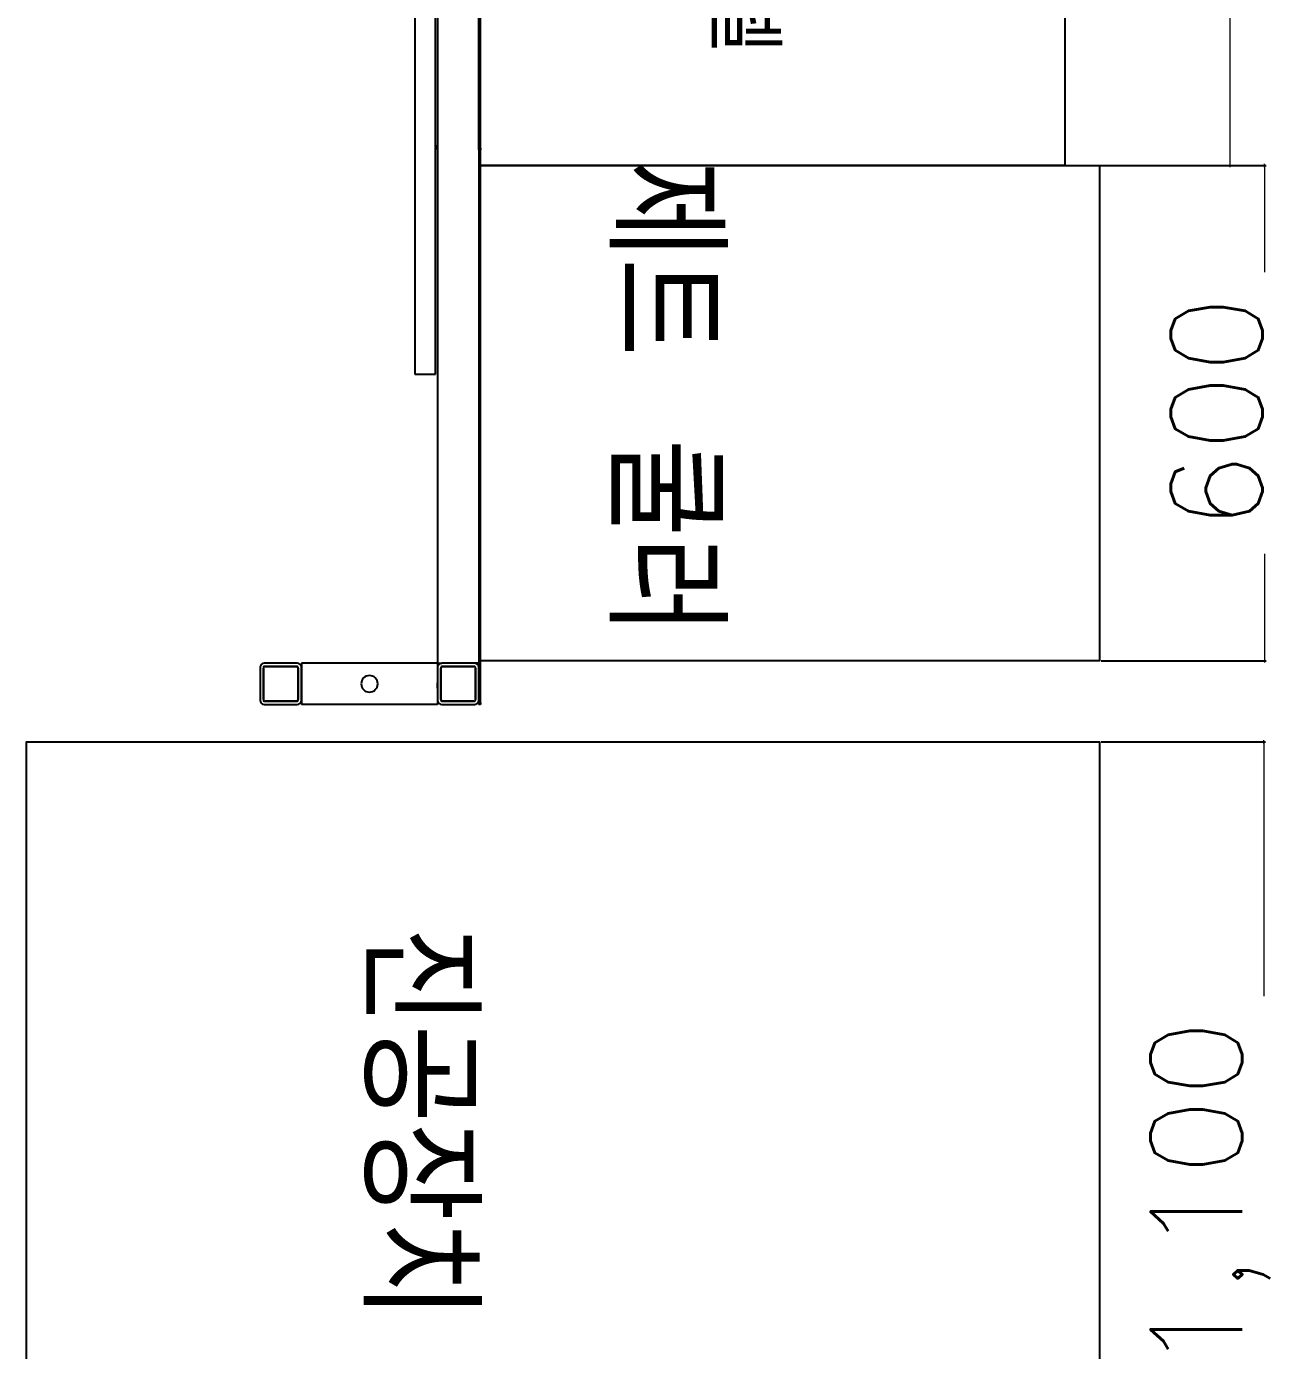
# Model space of a CAD drawing. Header units: millimetres. Extents: x 10462777 to 22643323, y 453826 to 1389191.
# Drawn here: x 11301324 to 11302849, y 578999 to 580603 of the extents above; entities that cross this region are included whole.
import ezdxf

# ---------------------------------------------------------------- set-up
doc = ezdxf.new("R2010")
doc.units = ezdxf.units.MM
doc.header["$LTSCALE"] = 200
doc.header["$MEASUREMENT"] = 0
doc.header["$PDMODE"] = 35
doc.header["$PDSIZE"] = -5
doc.layers.get('0').update_dxf_attribs({"linetype": 'CONTINUOUS'})
doc.layers.get('DEFPOINTS').update_dxf_attribs({"linetype": 'CONTINUOUS'})
doc.layers.add('5', color=4, linetype='CONTINUOUS')
doc.layers.add('TEXT', color=7, linetype='CONTINUOUS')
doc.layers.add('AM_5', color=3, linetype='CONTINUOUS', lineweight=15)
doc.styles.add('ABB', font='txt.shx ', dxfattribs={"width": 0.8, "bigfont": ' whgtxt.shx'})
doc.styles.add('굴림', font='txt.shx ', dxfattribs={"bigfont": ' whgtxt.shx'})
doc.dimstyles.new('200$0', dxfattribs={"dimscale": 200, "dimtxt": 7, "dimasz": 1, "dimexe": 2, "dimexo": 2, "dimgap": 1, "dimtad": 1, "dimdec": 0, "dimdsep": 46, "dimlunit": 6, "dimtxsty": '굴림', "dimblk": 'DIMDOT', "dimcen": 1, "dimclrd": 4, "dimclre": 4, "dimclrt": 4, "dimadec": 0, "dimazin": 0, "dimtfac": 1, "dimtdec": 0, "dimtmove": 2, "dimatfit": 3, "dimldrblk": 'DIMDOT', "dimfxl": 1, "dimtolj": 1, "dimtzin": 0, "dimlwd": -1, "dimarcsym": 0})

# ---------------------------------------------------------------- blocks, each defined once
blk = doc.blocks.new('DIMDOT')
at = {"color": 4}
blk.add_line((-2, 0), (2, 0), dxfattribs=at)
at = {"color": 7}
for radius in [0.5, 0.25]:
    blk.add_circle((0, 0), radius, dxfattribs=at)
blk = doc.blocks.new('*D281')
at = {"layer": 'AM_5', "color": 4, "linetype": 'ByBlock', "lineweight": -2, "transparency": 16777216}
for p, q in [((11302625.9, 579736), (11302825, 579736)), ((11302625.9, 578636), (11302825, 578636))]:
    blk.add_line(p, q, dxfattribs=at)
at = {"layer": 'AM_5', "color": 4, "linetype": 'ByBlock', "transparency": 16777216}
blk.add_line((11302823, 579735), (11302823, 578637), dxfattribs=at)
at = {"layer": 'DEFPOINTS', "color": 0, "transparency": 16777216}
for p in [(11302623.9, 579736), (11302623.9, 578636), (11302823, 578636)]:
    blk.add_point(p, dxfattribs=at)
at = {"layer": 'AM_5', "color": 4, "transparency": 16777216}
for p, rotation in [((11302823, 579736), 90), ((11302823, 578636), 270)]:
    blk.add_blockref('DIMDOT', p, dxfattribs=dict(at, rotation=rotation))
at = {"layer": 'AM_5', "color": 4, "transparency": 16777216, "insert": (11302758.1, 579186), "char_height": 111, "attachment_point": 5, "rotation": 90, "style": '굴림', "bg_fill": 3, "box_fill_scale": 1.25, "bg_fill_color": 256, "bg_fill_true_color": 13158600, "bg_fill_transparency": 0}
blk.add_mtext('\\A1;1,100', dxfattribs=at)
blk = doc.blocks.new('*D285')
at = {"layer": 'AM_5', "color": 4, "linetype": 'ByBlock', "lineweight": -2, "transparency": 16777216}
for p, q in [((11302583.8, 581334.4), (11302783.8, 581334.4)), ((11302583.8, 580434.4), (11302783.8, 580434.4))]:
    blk.add_line(p, q, dxfattribs=at)
at = {"layer": 'AM_5', "color": 4, "linetype": 'ByBlock', "transparency": 16777216}
blk.add_line((11302781.8, 581333.4), (11302781.8, 580435.4), dxfattribs=at)
at = {"layer": 'DEFPOINTS', "color": 0, "transparency": 16777216}
for p in [(11302581.8, 581334.4), (11302581.8, 580434.4), (11302781.8, 580434.4)]:
    blk.add_point(p, dxfattribs=at)
at = {"layer": 'AM_5', "color": 4, "transparency": 16777216}
for p, rotation in [((11302781.8, 581334.4), 90), ((11302781.8, 580434.4), 270)]:
    blk.add_blockref('DIMDOT', p, dxfattribs=dict(at, rotation=rotation))
at = {"layer": 'AM_5', "color": 4, "transparency": 16777216, "insert": (11302723.9, 580884.4), "char_height": 111, "attachment_point": 5, "rotation": 90, "style": '굴림', "bg_fill": 3, "box_fill_scale": 1.25, "bg_fill_color": 256, "bg_fill_true_color": 13158600, "bg_fill_transparency": 0}
blk.add_mtext('\\A1;900', dxfattribs=at)
blk = doc.blocks.new('*D286')
at = {"layer": 'AM_5', "color": 4, "linetype": 'ByBlock', "lineweight": -2, "transparency": 16777216}
for p, q in [((11302625.9, 580434.4), (11302825.8, 580434.4)), ((11302625.9, 579834.4), (11302825.8, 579834.4))]:
    blk.add_line(p, q, dxfattribs=at)
at = {"layer": 'AM_5', "color": 4, "linetype": 'ByBlock', "transparency": 16777216}
blk.add_line((11302823.8, 580433.4), (11302823.8, 579835.4), dxfattribs=at)
at = {"layer": 'DEFPOINTS', "color": 0, "transparency": 16777216}
for p in [(11302623.9, 580434.4), (11302623.9, 579834.4), (11302823.8, 579834.4)]:
    blk.add_point(p, dxfattribs=at)
at = {"layer": 'AM_5', "color": 4, "transparency": 16777216}
for p, rotation in [((11302823.8, 580434.4), 90), ((11302823.8, 579834.4), 270)]:
    blk.add_blockref('DIMDOT', p, dxfattribs=dict(at, rotation=rotation))
at = {"layer": 'AM_5', "color": 4, "transparency": 16777216, "insert": (11302765.9, 580134.4), "char_height": 111, "attachment_point": 5, "rotation": 90, "style": '굴림', "bg_fill": 3, "box_fill_scale": 1.25, "bg_fill_color": 256, "bg_fill_true_color": 13158600, "bg_fill_transparency": 0}
blk.add_mtext('\\A1;600', dxfattribs=at)

msp = doc.modelspace()

# ---------------------------------------------------------------- linework, layer by layer
at = {"ltscale": 10, "elevation": 0}
for points in [[(11302581.83738, 580434.40978), (11301873.89737, 580434.40978), (11301873.89737, 581334.40978), (11302581.83738, 581334.40978)], [(11302623.89737, 580434.40978), (11302623.89737, 579834.40978), (11301873.89737, 579834.40978), (11301873.89737, 580434.40978)], [(11302623.89737, 578635.96403), (11301323.89737, 578635.96403), (11301323.89737, 579735.96403), (11302623.89737, 579735.96403)]]:
    msp.add_lwpolyline(points, close=True, dxfattribs=at)
at = {"layer": '5', "color": 252, "linetype": 'Continuous'}
for p, q in [((11301871.89734, 580457.3817, 0), (11301871.89734, 581103.39087, 0)), ((11301873.89737, 580457.3817, 0), (11301873.89737, 581103.39087, 0)), ((11301794.39624, 581081.38822, 0), (11301794.39624, 580181.37778, 0)), ((11301819.3966, 580181.37778, 0), (11301819.3966, 581081.38822, 0)), ((11301821.89663, 581081.40853, 0), (11301821.89663, 579831.37281, 0)), ((11301871.89734, 580455.38167, 0), (11301871.89734, 580457.3817, 0)), ((11301871.89734, 580455.38167, 0), (11301873.89737, 580455.38167, 0)), ((11301873.89737, 580455.38167, 0), (11301871.89734, 580455.38167, 0)), ((11301871.89734, 580453.38164, 0), (11301871.89734, 580455.38167, 0)), ((11301871.89734, 580453.38164, 0), (11301871.89734, 579783.37212, 0)), ((11301873.89737, 580455.38167, 0), (11301873.89737, 580457.3817, 0)), ((11301873.89737, 580455.38167, 0), (11301873.89737, 580453.38164, 0)), ((11301873.89737, 579783.37212, 0), (11301873.89737, 580453.38164, 0)), ((11301794.39624, 580181.37778, 0), (11301819.3966, 580181.37778, 0)), ((11301606.89358, 579826.37274, 0), (11301606.89358, 579786.37217, 0)), ((11301610.89363, 579826.37274, 0), (11301610.89363, 579786.37217, 0)), ((11301610.89363, 579787.37218, 0), (11301610.89363, 579825.37272, 0)), ((11301651.89422, 579831.37281, 0), (11301611.89365, 579831.37281, 0)), ((11301651.89422, 579827.37275, 0), (11301611.89365, 579827.37275, 0)), ((11301612.89366, 579827.37275, 0), (11301650.8942, 579827.37275, 0)), ((11301652.89423, 579786.37217, 0), (11301652.89423, 579826.37274, 0)), ((11301652.89423, 579825.37272, 0), (11301652.89423, 579787.37218, 0)), ((11301821.89663, 579831.37281, 0), (11301656.89429, 579831.37281, 0)), ((11301656.89429, 579831.37281, 0), (11301656.89429, 579826.37274, 0)), ((11301656.89429, 579826.37274, 0), (11301656.89429, 579786.37217, 0)), ((11301656.89429, 579786.37217, 0), (11301656.89429, 579826.37274, 0)), ((11301821.89663, 579831.37281, 0), (11301821.89663, 579826.37274, 0)), ((11301821.89663, 579831.37281, 0), (11301826.8967, 579831.37281, 0)), ((11301821.89663, 579826.37274, 0), (11301821.89663, 579786.37217, 0)), ((11301821.89663, 579826.37274, 0), (11301821.89663, 579786.37217, 0)), ((11301825.89669, 579826.37274, 0), (11301825.89669, 579786.37217, 0)), ((11301825.89669, 579787.37218, 0), (11301825.89669, 579825.37272, 0)), ((11301866.89727, 579831.37281, 0), (11301826.8967, 579831.37281, 0)), ((11301866.89727, 579831.37281, 0), (11301826.8967, 579831.37281, 0)), ((11301866.89727, 579827.37275, 0), (11301826.8967, 579827.37275, 0)), ((11301827.89672, 579827.37275, 0), (11301865.89726, 579827.37275, 0)), ((11301871.89734, 579831.37281, 0), (11301866.89727, 579831.37281, 0)), ((11301867.89728, 579786.37217, 0), (11301867.89728, 579826.37274, 0)), ((11301867.89728, 579825.37272, 0), (11301867.89728, 579787.37218, 0)), ((11301871.89734, 579786.37217, 0), (11301871.89734, 579826.37274, 0)), ((11301611.89365, 579785.37215, 0), (11301651.89422, 579785.37215, 0)), ((11301650.8942, 579785.37215, 0), (11301612.89366, 579785.37215, 0)), ((11301656.89429, 579786.37217, 0), (11301656.89429, 579781.3721, 0)), ((11301821.89663, 579786.37217, 0), (11301821.89663, 579781.3721, 0)), ((11301826.8967, 579785.37215, 0), (11301866.89727, 579785.37215, 0)), ((11301865.89726, 579785.37215, 0), (11301827.89672, 579785.37215, 0)), ((11301611.89365, 579781.3721, 0), (11301651.89422, 579781.3721, 0)), ((11301821.89663, 579781.3721, 0), (11301656.89429, 579781.3721, 0)), ((11301826.8967, 579781.3721, 0), (11301866.89727, 579781.3721, 0)), ((11301871.89734, 579781.3721, 0), (11301871.89734, 579783.37212, 0)), ((11301873.89737, 579781.3721, 0), (11301871.89734, 579781.3721, 0)), ((11301873.89737, 579783.37212, 0), (11301873.89737, 579781.3721, 0))]:
    msp.add_line(p, q, dxfattribs=at)
at = {"layer": '5', "color": 172, "linetype": 'Continuous'}
for p, q in [((11301821.89663, 580453.88165, 0), (11301821.89663, 580458.88172, 0)), ((11301821.89663, 579800.97237, 0), (11301821.89663, 579807.77247, 0)), ((11301821.89663, 579800.97237, 0), (11301821.89663, 579807.77247, 0))]:
    msp.add_line(p, q, dxfattribs=at)
at = {"layer": '5', "color": 252, "linetype": 'Continuous', "extrusion": (0, 0, -1)}
msp.add_circle((-11301739.39546, 579806.37245, 0), 10.00014, dxfattribs=at)
at = {"layer": '5', "color": 252, "linetype": 'Continuous'}
for centre, radius, start, end in [((11301611.89365, 579826.37274, 0), 5.00007, 90, 180), ((11301611.89365, 579826.37274, 0), 1.00001, 90, 180), ((11301612.89366, 579825.37272, 0), 2.00003, 90, 180), ((11301650.8942, 579825.37272, 0), 2.00003, 0, 90), ((11301651.89422, 579826.37274, 0), 5.00007, 0, 90), ((11301651.89422, 579826.37274, 0), 1.00001, 0, 90), ((11301826.8967, 579826.37274, 0), 5.00007, 90, 180), ((11301826.8967, 579826.37274, 0), 1.00001, 90, 180), ((11301827.89672, 579825.37272, 0), 2.00003, 90, 180), ((11301865.89726, 579825.37272, 0), 2.00003, 0, 90), ((11301866.89727, 579826.37274, 0), 5.00007, 0, 90), ((11301866.89727, 579826.37274, 0), 1.00001, 0, 90), ((11301611.89365, 579786.37217, 0), 5.00007, 180, 270), ((11301612.89366, 579787.37218, 0), 2.00003, 180, 270), ((11301611.89365, 579786.37217, 0), 1.00001, 180, 270), ((11301650.8942, 579787.37218, 0), 2.00003, 270, 0), ((11301651.89422, 579786.37217, 0), 5.00007, 270, 0), ((11301651.89422, 579786.37217, 0), 1.00001, 270, 0), ((11301826.8967, 579786.37217, 0), 5.00007, 180, 270), ((11301827.89672, 579787.37218, 0), 2.00003, 180, 270), ((11301826.8967, 579786.37217, 0), 1.00001, 180, 270), ((11301865.89726, 579787.37218, 0), 2.00003, 270, 0), ((11301866.89727, 579786.37217, 0), 5.00007, 270, 0), ((11301866.89727, 579786.37217, 0), 1.00001, 270, 0)]:
    msp.add_arc(centre, radius, start, end, dxfattribs=at)

# ---------------------------------------------------------------- texts
at = {"layer": 'TEXT', "lineweight": -3, "style": 'ABB', "width": 0.85}
for s, height, p in [('LADLER조작판넬', 80, (11302152.7366, 581188.72814, 0)), ('제트 쿨러', 132, (11302030.28749, 580440.49024, 0)), ('진공장치', 132, (11301732.01044, 579511.96682, 0.00001))]:
    msp.add_text(s, height=height, rotation=270, dxfattribs=at).set_placement(p)

# ---------------------------------------------------------------- next in the draw order: dimensions: what is measured, and where the dimension line sits
at = {"layer": 'AM_5'}
for p1, p2, distance, override, picture, middle in [((11302581.83738, 581334.40978, 0), (11302581.83738, 580434.40978, 0), 199.99373, {"dimscale": 1, "dimtxt": 111, "dimfxl": 2, "dimtfill": 1, "dimarcsym": 1}, '*D285', (11302723.92699, 580884.40978, 0)), ((11302623.89737, 579735.96403, 0), (11302623.89737, 578635.96403, 0), 199.08687, {"dimscale": 1, "dimtxt": 111, "dimpost": '', "dimfxl": 2, "dimtfill": 1, "dimarcsym": 1}, '*D281', (11302758.13337, 579185.96403, 0))]:
    dim = msp.add_aligned_dim(p1=p1, p2=p2, distance=distance, dimstyle='200$0', override=override, dxfattribs=at)
    dim.commit()
    dim.dimension.update_dxf_attribs({"geometry": picture, "text_midpoint": middle})

# ---------------------------------------------------------------- next in the draw order: dimensions: what is measured, and where the dimension line sits
dim = msp.add_aligned_dim(p1=(11302623.89737, 580434.40978, 0), p2=(11302623.89737, 579834.40978, 0), distance=199.93416, dimstyle='200$0', override={"dimscale": 1, "dimtxt": 111, "dimfxl": 2, "dimtfill": 1, "dimarcsym": 1}, dxfattribs=at)
dim.commit()
dim.dimension.update_dxf_attribs({"geometry": '*D286', "text_midpoint": (11302765.9274, 580134.40978, 0)})

doc.saveas('drawing.dxf')
